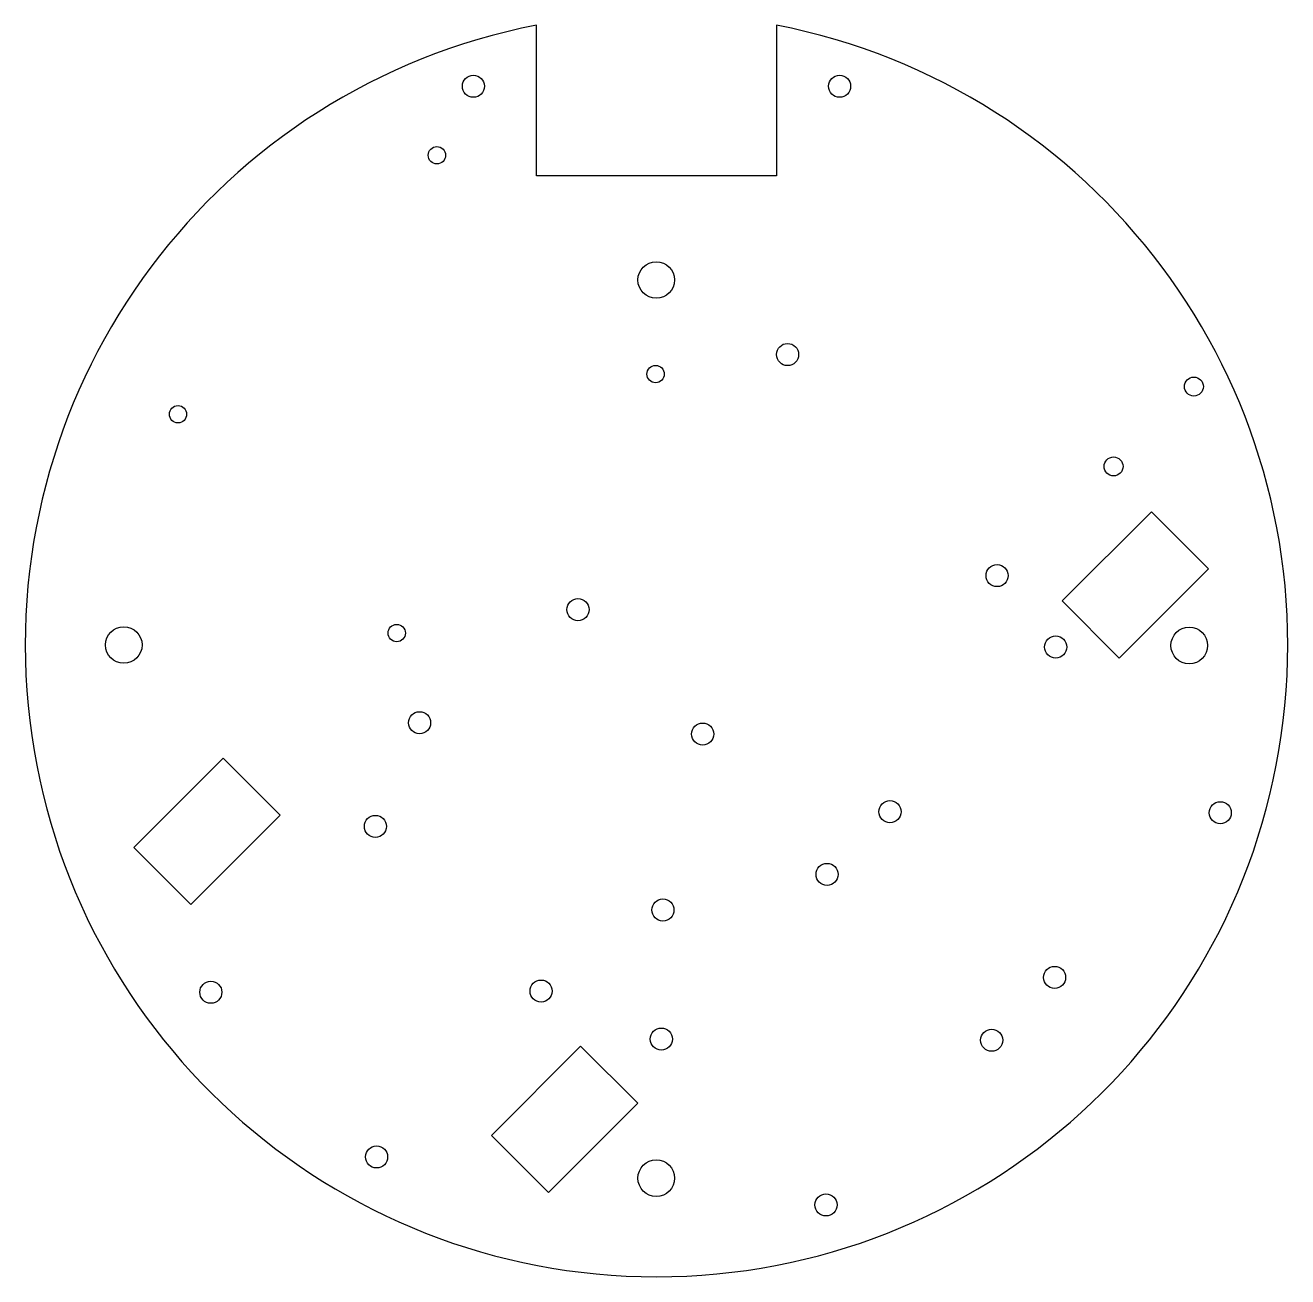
# Model space of a CAD drawing. Header units: millimetres. Extents: x -100 to 100, y -100 to 98.
import ezdxf

# ---------------------------------------------------------------- set-up
doc = ezdxf.new("R2010")
doc.units = ezdxf.units.MM
doc.layers.get('0').update_dxf_attribs({"linetype": 'CONTINUOUS'})

msp = doc.modelspace()

# ---------------------------------------------------------------- linework, layer by layer
msp.add_lwpolyline([(19, 74.35), (0, 74.35), (-19, 74.35), (-19, 98.18, 10.430443), (19, 98.18)], format="xyb", close=True)
for points in [[(73.29, -2.02), (87.43, 12.12), (78.4, 21.15), (64.26, 7.01)], [(-68.66, -17.89), (-59.63, -26.92), (-73.78, -41.06), (-82.81, -32.03)], [(-26.15, -77.64), (-12.02, -63.48), (-2.98, -72.5), (-17.11, -86.66)]]:
    msp.add_lwpolyline(points, close=True)
for centre, radius in [((-29, 88.53), 1.75), ((29, 88.53), 1.75), ((-34.79, 77.59), 1.38), ((-0.04, 57.84), 2.9), ((-0.04, 57.84), 2.9), ((20.76, 46.04), 1.75), ((-0.14, 42.94), 1.37), ((85.13, 40.96), 1.5), ((-75.8, 36.58), 1.37), ((72.41, 28.32), 1.5), ((53.96, 11.03), 1.75), ((-12.44, 5.64), 1.75), ((-84.39, 0.04), 2.9), ((-84.39, 0.04), 2.9), ((-41.15, 1.93), 1.38), ((84.39, -0.04), 2.9), ((84.39, -0.04), 2.9), ((63.24, -0.28), 1.75), ((-37.54, -12.28), 1.75), ((7.31, -14.07), 1.75), ((36.99, -26.36), 1.75), ((89.31, -26.53), 1.75), ((-44.53, -28.69), 1.75), ((27.02, -36.29), 1.75), ((1.01, -41.92), 1.75), ((63.06, -52.61), 1.75), ((-70.6, -54.94), 1.75), ((-18.28, -54.77), 1.75), ((0.77, -62.37), 1.75), ((53.1, -62.54), 1.75), ((-44.35, -81.02), 1.75), ((-0.04, -84.39), 2.9), ((-0.04, -84.39), 2.9), ((26.85, -88.62), 1.75)]:
    msp.add_circle(centre, radius)

doc.saveas('drawing.dxf')
